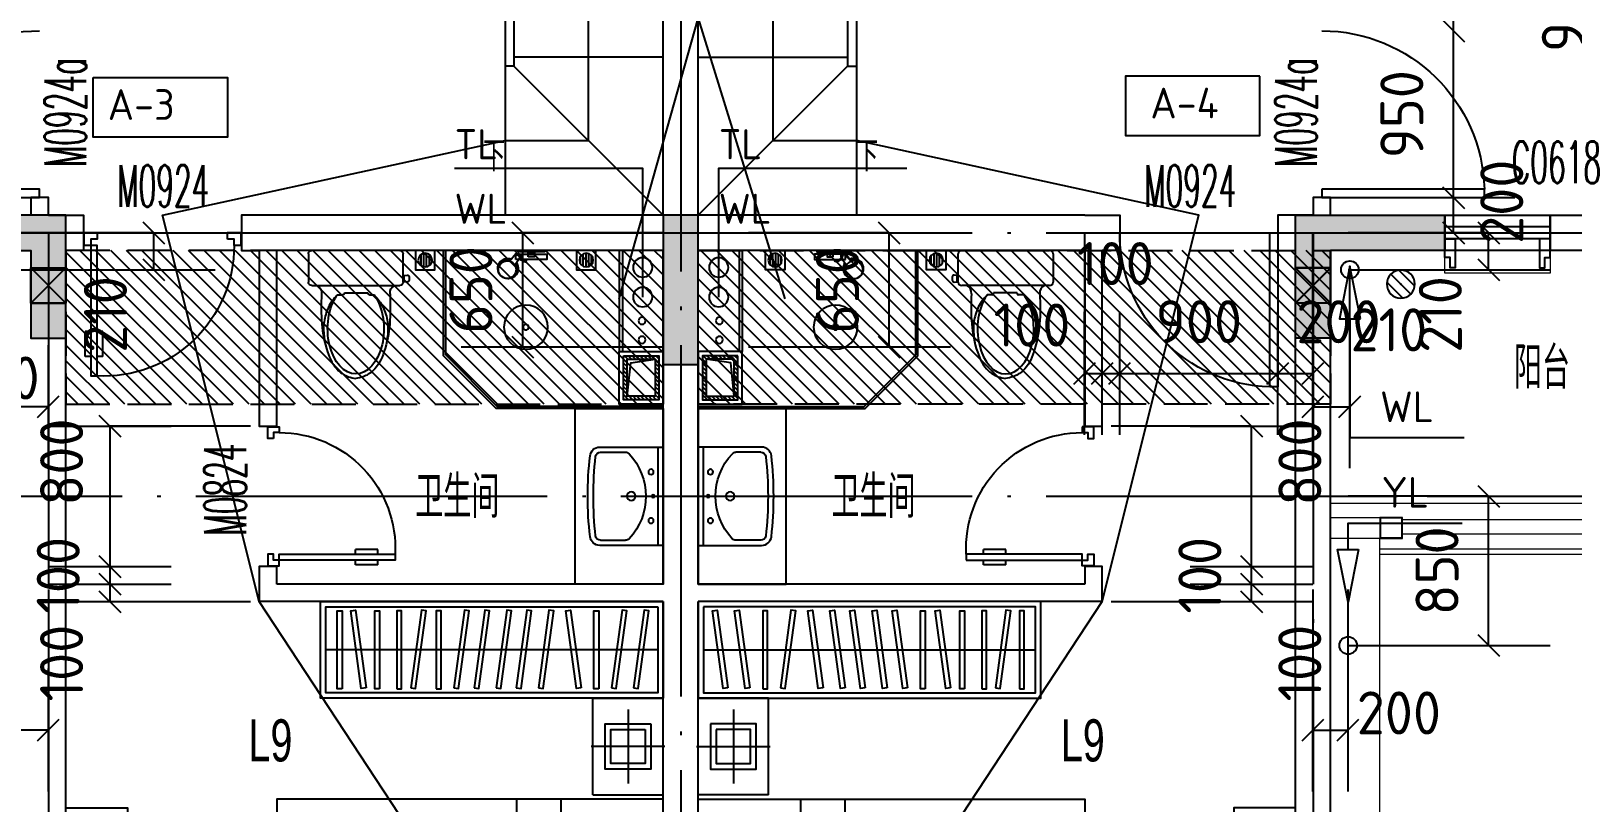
# Model space of a CAD drawing. Header units: millimetres. Extents: x -133666 to 880576, y -269375 to 86941.
# Drawn here: x -33455 to -24679, y -115832 to -111439 of the extents above; entities that cross this region are included whole.
import ezdxf
from ezdxf.enums import TextEntityAlignment as Align

# ---------------------------------------------------------------- set-up
doc = ezdxf.new("R2010")
doc.units = ezdxf.units.MM
doc.header["$LTSCALE"] = 1000
for name, pattern in [('__DASH', [0.35, 0.25, -0.1]), ('DASH', [0.35, 0.25, -0.1]), ('DOTE', [2.42, 2, -0.2, 0.02, -0.2])]:
    doc.linetypes.add(name, pattern=pattern)
doc.layers.get('0').update_dxf_attribs({"linetype": 'CONTINUOUS'})
doc.layers.get('Defpoints').update_dxf_attribs({"color": 6, "linetype": 'CONTINUOUS'})
doc.layers.add('0看线', color=9, linetype='CONTINUOUS', lineweight=0)
for name, color, linetype in [('0门窗套', 47, 'CONTINUOUS'), ('A-Lvtry', 5, 'CONTINUOUS'), ('AXIS_轴线_A', 1, 'DOTE'), ('COLU_柱墙_A', 2, 'CONTINUOUS'), ('DIM_引注_A', 3, 'CONTINUOUS'), ('DIM_标注_A', 3, 'CONTINUOUS'), ('DIM_符号_A', 3, 'CONTINUOUS'), ('EQU_厨卫设备_A', 6, 'CONTINUOUS'), ('EQU_活动家具_A', 237, 'CONTINUOUS'), ('HATCH_通用填充_A', 251, 'CONTINUOUS'), ('LINE_投影线_A', 7, 'CONTINUOUS'), ('LINE_细线_A', 9, 'CONTINUOUS'), ('LVTRY', 6, 'CONTINUOUS'), ('M门窗标号', 1, 'CONTINUOUS'), ('PUB_DIM', 3, 'CONTINUOUS'), ('STAIR_楼电梯_A', 9, 'CONTINUOUS'), ('TEXT_房间名称_A', 6, 'CONTINUOUS'), ('TEXT_通用文字_A', 7, 'CONTINUOUS'), ('VPIPE-雨水', 4, 'DASH'), ('W-尺寸', 5, 'CONTINUOUS'), ('WALL_填充墙_A', 2, 'CONTINUOUS'), ('WIN_门窗_A', 4, 'CONTINUOUS'), ('洁具，厨具', 6, 'CONTINUOUS'), ('看线', 161, 'CONTINUOUS')]:
    doc.layers.add(name, color=color, linetype=linetype)
doc.styles.add('_TCH_DIM', font='SIMPLEX.shx', dxfattribs={"width": 0.7, "bigfont": 'GBCBIG.shx'})
doc.styles.add('_中哲汉字字母', font='ZZ中哲字母', dxfattribs={"width": 0.7, "bigfont": 'ZZ中哲汉字'})
doc.styles.add('CADReader_TextStyle', font='tssdeng.shx', dxfattribs={"height": 0.2, "bigfont": 'gbcbig.shx'})
doc.styles.add('DIM', font='', dxfattribs={"width": 0.7})
doc.styles.get('DIM').set_extended_font_data('SimSun')
doc.dimstyles.new('50', dxfattribs={"dimscale": 50, "dimtxt": 2, "dimasz": 1, "dimexe": 1, "dimexo": 1, "dimgap": 1, "dimtad": 1, "dimdec": 0, "dimzin": 0, "dimdsep": 46, "dimtxsty": 'DIM', "dimblk": 'ARCHTICK', "dimcen": 0, "dimclrd": 5, "dimclre": 5, "dimclrt": 35, "dimadec": 0, "dimazin": 0, "dimtfac": 0.5, "dimtdec": 0, "dimtix": 1, "dimtmove": 2, "dimatfit": 2, "dimldrblk": 'A', "dimfxl": 0, "dimtolj": 1, "dimtzin": 0, "dimlwd": -1, "dimlwe": -1, "dimarcsym": 0})
pattern_1 = [(270, (-773584.457, -5072206.199), (15.875, -9e-15), [])]
pattern_2 = [(270, (-774502.067, -5072206.199), (15.875, -9e-15), [])]
pattern_3 = [(45, (-604135.504, -32817.92), (-44.194174, 44.194174), [])]
pattern_4 = [(45, (-594158.315, -40320.07), (-11.22532015, 11.22532015), [])]

# ---------------------------------------------------------------- blocks, each defined once
blk = doc.blocks.new('_ArchTick')
at = {"color": 0, "linetype": 'ByBlock', "const_width": 0.4}
blk.add_lwpolyline([(-0.5, -0.5), (0.5, 0.5)], dxfattribs=at)
blk = doc.blocks.new('*D670')
at = {"layer": 'Defpoints', "color": 0, "transparency": 16777216}
for p in [(-30904.1, -17972.8), (-32504.1, -150166.6), (-32504.1, -152366.6)]:
    blk.add_point(p, dxfattribs=at)
at = {"layer": 'W-尺寸', "color": 5, "transparency": 16777216}
for p, q in [((-32504.1, -152066.6), (-32504.1, -152416.6)), ((-30904.1, -152066.6), (-30904.1, -152416.6)), ((-30904.1, -152366.6), (-32504.1, -152366.6))]:
    blk.add_line(p, q, dxfattribs=at)
at = {"layer": 'W-尺寸', "color": 5, "transparency": 16777216, "xscale": 50, "yscale": 50, "zscale": 50, "rotation": 180}
blk.add_blockref('_ArchTick', (-32504.1, -152366.6), dxfattribs=at)
at = {"layer": 'W-尺寸', "color": 5, "transparency": 16777216, "xscale": 50, "yscale": 50, "zscale": 50}
blk.add_blockref('_ArchTick', (-30904.1, -152366.6), dxfattribs=at)
at = {"layer": 'W-尺寸', "color": 35, "transparency": 16777216, "insert": (-31704.1, -152266.6), "char_height": 100, "attachment_point": 5, "style": 'DIM'}
blk.add_mtext('\\A1;1600', dxfattribs=at)
blk = doc.blocks.new('A')
for p, q in [((-0.37, 0), (-2.13, 0)), ((-1.44, 1.15), (-1.09, 1.44)), ((-1.44, 1.15), (-0.37, 0)), ((-1.44, -1.15), (-0.37, 0)), ((-1.09, 1.44), (0, 0)), ((-1.09, -1.44), (0, 0)), ((-1.44, -1.15), (-1.09, -1.44))]:
    blk.add_line(p, q)
for points in [[(-1.44, 1.15), (-1.09, 1.44), (-0.37, 0), (0, 0)], [(-1.44, -1.15), (-1.09, -1.44), (-0.37, 0), (0, 0)]]:
    blk.add_solid(points)
blk = doc.blocks.new('mct-tl')
at = {"layer": '0门窗套'}
blk.add_lwpolyline([(60, 0), (60, -166.7), (30, -166.7), (30, -106.7), (0, -106.7), (0, 0), (60, 0)], dxfattribs=at)
blk = doc.blocks.new('yuirog')
at = {"layer": '0看线'}
for points in [[(-1020, 5890), (-1020, 5800), (-420, 5800), (-420, 5890)], [(3930, -50), (950, -50), (950, -100), (-100, -100), (-100, 950), (-50, 950), (-50, 4290)], [(1080, 296.7), (1080, 100), (3180, 100), (3180, 296.7)]]:
    blk.add_lwpolyline(points, dxfattribs=at)
at = {"layer": '0看线', "linetype": 'DASH', "ltscale": 0.5}
for points in [[(850, 230), (850, 0), (475, 0), (475, 30), (375, 30), (375, 0), (0, 0), (0, 375), (30, 375), (30, 475), (0, 475), (0, 850), (230, 850)], [(3505, 230), (3505, 0), (3880, 0), (3880, 30), (3930, 30)]]:
    blk.add_lwpolyline(points, dxfattribs=at)
at = {"layer": '0门窗套'}
for p in [(-4020, 5996.7), (1080, 296.7)]:
    blk.add_blockref('mct-tl', p, dxfattribs=at)
at = {"layer": '0门窗套', "extrusion": (0, 0, -1), "zscale": -1}
for p in [(1620, 5996.7), (420, 5996.7), (-3180, 296.7)]:
    blk.add_blockref('mct-tl', p, dxfattribs=at)
at = {"layer": '0门窗套', "extrusion": (0, 0, -1), "xscale": -1, "zscale": -1}
blk.add_blockref('mct-tl', (1020, 5996.7), dxfattribs=at)
blk = doc.blocks.new('座便')
for p, q in [((-270, -200), (-270, -40)), ((-250, -20), (250, -20)), ((270, -40), (270, -200)), ((-303.5, -170.5), (-303.5, -190.2)), ((-303.5, -170.5), (-303.5, -190.2)), ((-270, -162.3), (-292.7, -160.5)), ((-270, -162.3), (-292.7, -160.5)), ((-276.1, -198.8), (-276.1, -161.8)), ((-276.1, -198.8), (-276.1, -161.8)), ((-292.7, -200.1), (-270, -198.4)), ((-292.7, -200.1), (-270, -198.4)), ((-221.7, -220), (-250, -220)), ((221.7, -220), (-221.7, -220)), ((221.7, -220), (-221.7, -220)), ((-69.3, -262), (-69.3, -264.6)), ((65.1, -262), (-69.3, -262)), ((-69.3, -262), (-69.3, -264.6)), ((65.1, -262), (-69.3, -262)), ((65.1, -264.6), (65.1, -262)), ((65.1, -264.6), (65.1, -262)), ((250, -220), (221.7, -220)), ((-77.3, -272.6), (-100.5, -272.6)), ((-77.3, -272.6), (-100.5, -272.6)), ((100.5, -272.6), (73.1, -272.6)), ((100.5, -272.6), (73.1, -272.6))]:
    blk.add_line(p, q)
for centre, radius, start, end in [((-250, -40), 20, 90, 180), ((250, -40), 20, 0, 90), ((250, -40), 20, 0, 90), ((-293.5, -170.5), 10, 85.56158, 180), ((-293.5, -170.5), 10, 85.56158, 180), ((-293.5, -190.2), 10, 180, 274.43842), ((-293.5, -190.2), 10, 180, 274.43842), ((-250, -200), 20, 180, 270), ((-238.3, -260.4), 43.7, 351.37849, 67.65047), ((238.3, -260.4), 43.7, 112.34953, 188.62151), ((250, -200), 20, 270, 0), ((-100.5, -280.6), 8, 90, 145.22779), ((-100.5, -280.6), 8, 90, 145.22779), ((-77.3, -264.6), 8, 270, 0), ((-77.3, -264.6), 8, 270, 0), ((73.1, -264.6), 8, 180, 270), ((73.1, -264.6), 8, 180, 270), ((100.5, -280.6), 8, 34.77221, 90), ((100.5, -280.6), 8, 34.77221, 90)]:
    blk.add_arc(centre, radius, start, end)
blk.add_ellipse((0, -466.8), major_axis=(0, 256.5), ratio=0.624298, start_param=0.73236, end_param=5.550825)
for points, knots in [([(-195.1, -266.9), (-196.6, -324.4), (-199.4, -436.2), (-170.6, -586.5), (-119.1, -698.5), (-49.6, -739.9), (-14.2, -746.4), (0, -749)], [0, 0, 0, 0, 171.873008, 333.949451, 459.747669, 524.048243, 567.39816, 567.39816, 567.39816, 567.39816]), ([(-107.1, -276), (-116.1, -285.9), (-144.6, -317.3), (-174.9, -382.8), (-187.7, -466.4), (-179.2, -520.4), (-175, -546.4)], [0, 0, 0, 0, 40.186691, 126.909564, 211.63779, 290.070492, 290.070492, 290.070492, 290.070492]), ([(-107.1, -276), (-116.1, -285.9), (-144.6, -317.3), (-174.9, -382.8), (-187.7, -466.4), (-179.2, -520.4), (-175, -546.4)], [0, 0, 0, 0, 40.186691, 126.909564, 211.63779, 290.070492, 290.070492, 290.070492, 290.070492]), ([(195.1, -266.9), (196.6, -324.4), (199.4, -436.2), (170.6, -586.5), (119.1, -698.5), (49.6, -739.9), (14.2, -746.4), (0, -749)], [0, 0, 0, 0, 171.873008, 333.949451, 459.747669, 524.048243, 567.39816, 567.39816, 567.39816, 567.39816]), ([(107.1, -276), (116.1, -285.9), (144.6, -317.3), (174.9, -382.8), (187.7, -466.4), (179.2, -520.4), (175, -546.4)], [0, 0, 0, 0, 40.186691, 126.909564, 211.63779, 290.070492, 290.070492, 290.070492, 290.070492]), ([(107.1, -276), (116.1, -285.9), (144.6, -317.3), (174.9, -382.8), (187.7, -466.4), (179.2, -520.4), (175, -546.4)], [0, 0, 0, 0, 40.186691, 126.909564, 211.63779, 290.070492, 290.070492, 290.070492, 290.070492])]:
    blk.add_open_spline(points, degree=3, knots=knots)
blk = doc.blocks.new('shower1')
for points in [[(-51.4, -88.6), (-21.4, -88.6), (-21.4, 88.6), (-51.4, 88.6)], [(-37.2, -17.3), (-8, -17.3), (-8, 17.3), (-37.2, 17.3)], [(-21.4, -6.1), (0, -6.1), (0, 6.8), (-21.4, 6.8)], [(-8, -75), (0, -75), (0, 75), (-8, 75)]]:
    blk.add_lwpolyline(points, close=True)
for points in [[(-37.9, -62.1), (-84.5, -93.6)], [(-19.9, -89), (-61.8, -121.8)]]:
    blk.add_lwpolyline(points)
for centre, radius, start, end in [((-103.4, -132.6), 58, 56.12168, 20.8953), ((-105.6, -133.5), 55.7, 56.56803, 19.51592), ((-109.7, -137.1), 50.3, 59.93566, 17.69043), ((-41.6, -84.6), 17.1, 318.96713, 109.91341), ((-33, -78.3), 16.9, 320.84423, 107.65607), ((-117.8, -143.6), 60.1, 21.2546, 56.37155)]:
    blk.add_arc(centre, radius, start, end)
for points, knots in [([(-47.4, -68.5), (-59.3, -51.6), (-74.7, -29.7), (-56.1, -27.5), (-51.4, -27.2)], [0, 0, 0, 0, 41.956528, 54.187933, 54.187933, 54.187933, 54.187933]), ([(-46.4, -58.9), (-56.4, -46.3), (-70, -29.4), (-55.7, -31.5), (-51.4, -32.5)], [0, 0, 0, 0, 30.927195, 41.70808, 41.70808, 41.70808, 41.70808])]:
    blk.add_open_spline(points, degree=3, knots=knots)
blk = doc.blocks.new('A$C5CA51191')
at = {"layer": 'EQU_活动家具_A'}
for p, q in [((3000, 2400), (3000, 2950)), ((3000, 2950), (3400, 2950)), ((3200, 2885), (3200, 2465)), ((3410, 2675), (2990, 2675)), ((2565.9, 2375), (2565.9, 575)), ((2817.7, 2375), (2817.7, 575)), ((3000, 2400), (3400, 2400)), ((107.1, 1015), (107.1, 1935)), ((107.1, 1935), (137.1, 1935)), ((137.1, 1015), (137.1, 1935)), ((137.1, 1015), (137.1, 1935)), ((88.2, 1856.2), (46.4, 1804.4)), ((88.2, 1093.8), (88.2, 1856.2)), ((107.1, 1856.2), (88.2, 1856.2)), ((46.4, 1804.4), (46.4, 1145.6)), ((88.2, 1093.8), (46.4, 1145.6)), ((107.1, 1093.8), (88.2, 1093.8)), ((107.1, 1015), (137.1, 1015)), ((3000, 550), (3400, 550)), ((3000, 550), (3000, 0)), ((3200, 65), (3200, 485)), ((3410, 275), (2990, 275)), ((3000, 0), (3400, 0))]:
    blk.add_line(p, q, dxfattribs=at)
for points in [[(3330, 2805), (3330, 2545), (3070, 2545), (3070, 2805)], [(3400, 575), (3400, 2375), (1200, 2375), (1200, 575)], [(350, 625), (0, 625), (0, 2325), (350, 2325)], [(2962.9, 2204.9), (3339.3, 2204.9), (3339.3, 1504.6), (2962.9, 1504.6)], [(2962.9, 745.1), (3339.3, 745.1), (3339.3, 1445.4), (2962.9, 1445.4)], [(3330, 145), (3330, 405), (3070, 405), (3070, 145)]]:
    blk.add_lwpolyline(points, close=True, dxfattribs=at)
for points in [[(3297.5, 2772.5), (3297.5, 2577.5), (3102.5, 2577.5), (3102.5, 2772.5), (3297.5, 2772.5)], [(3297.5, 177.5), (3297.5, 372.5), (3102.5, 372.5), (3102.5, 177.5), (3297.5, 177.5)]]:
    blk.add_lwpolyline(points, dxfattribs=at)
blk = doc.blocks.new('A$C60E5526C')
at = {"layer": 'EQU_活动家具_A'}
blk.add_line((1920, 275), (30, 275), dxfattribs=at)
for points in [[(1950, 550), (1950, 0), (0, 0), (0, 550)], [(1920, 520), (1920, 30), (30, 30), (30, 520)], [(121.7, 53.5), (94.7, 53.5), (94.7, 498.5), (121.7, 498.5)], [(258.3, 59.7), (231.6, 56), (171.2, 496.9), (198, 500.5)], [(335.8, 53.5), (308.8, 53.5), (308.8, 498.5), (335.8, 498.5)], [(433.7, 53.5), (460.7, 53.5), (460.7, 498.5), (433.7, 498.5)], [(514.2, 59.7), (540.9, 56), (601.3, 496.9), (574.6, 500.5)], [(658.4, 53.5), (685.4, 53.5), (685.4, 498.5), (658.4, 498.5)], [(758.9, 59.7), (785.6, 56), (846, 496.9), (819.3, 500.5)], [(873.6, 59.7), (900.4, 56), (960.8, 496.9), (934, 500.5)], [(999.3, 59.7), (1026.1, 56), (1086.4, 496.9), (1059.7, 500.5)], [(1114.1, 59.7), (1140.8, 56), (1201.2, 496.9), (1174.4, 500.5)], [(1239.7, 59.7), (1266.5, 56), (1326.9, 496.9), (1300.1, 500.5)], [(1482.5, 59.7), (1455.8, 56), (1395.4, 496.9), (1422.1, 500.5)], [(1583, 53.5), (1556, 53.5), (1556, 498.5), (1583, 498.5)], [(1656, 59.7), (1682.8, 56), (1743.2, 496.9), (1716.4, 500.5)], [(1781.7, 59.7), (1808.5, 56), (1868.8, 496.9), (1842.1, 500.5)]]:
    blk.add_lwpolyline(points, close=True, dxfattribs=at)
blk = doc.blocks.new('fhhrthrtjrtjrt')
at = {"layer": 'EQU_厨卫设备_A'}
h = blk.add_hatch(dxfattribs=at)
h.set_pattern_fill('ANSI31', color=256, scale=10, angle=225, style=0)
h.set_pattern_definition(pattern_2)
edge = h.paths.add_edge_path()
edge.add_arc((-287595.3, 318146), 39.3, 180, 540)
h = blk.add_hatch(dxfattribs=at)
h.set_pattern_fill('ANSI31', color=256, scale=10, angle=225, style=0)
h.set_pattern_definition(pattern_2)
edge = h.paths.add_edge_path()
edge.add_arc((-287595.3, 318146), 39.3, 180, 540)
h = blk.add_hatch(dxfattribs=at)
h.set_pattern_fill('ANSI31', color=256, scale=10, angle=225, style=0)
h.set_pattern_definition(pattern_1)
edge = h.paths.add_edge_path()
edge.add_arc((-286677.7, 318146), 39.3, 180, 540)
h = blk.add_hatch(dxfattribs=at)
h.set_pattern_fill('ANSI31', color=256, scale=10, angle=225, style=0)
h.set_pattern_definition(pattern_1)
edge = h.paths.add_edge_path()
edge.add_arc((-285602.9, 318146), 39.3, 0, 360, ccw=False)
h = blk.add_hatch(dxfattribs=at)
h.set_pattern_fill('ANSI31', color=256, scale=10, angle=225, style=0)
h.set_pattern_definition(pattern_1)
edge = h.paths.add_edge_path()
edge.add_arc((-285602.9, 318146), 39.3, 0, 360, ccw=False)
h = blk.add_hatch(dxfattribs=at)
h.set_pattern_fill('ANSI31', color=256, scale=10, angle=225, style=0)
h.set_pattern_definition(pattern_2)
edge = h.paths.add_edge_path()
edge.add_arc((-284685.3, 318146), 39.3, 0, 360, ccw=False)
h = blk.add_hatch(dxfattribs=at)
h.set_pattern_fill('ANSI31', color=256, scale=10, angle=225, style=0)
h.set_pattern_definition(pattern_2)
edge = h.paths.add_edge_path()
edge.add_arc((-284685.3, 318146), 39.3, 0, 360, ccw=False)
at = {"layer": 'HATCH_通用填充_A'}
h = blk.add_hatch(dxfattribs=at)
h.set_pattern_fill('ANSI31', color=256, scale=500)
h.set_pattern_definition(pattern_3)
h.paths.add_polyline_path([(-289840.3, 317326), (-286240.3, 317326), (-286240.3, 318201), (-289840.3, 318201)])
h = blk.add_hatch(dxfattribs=at)
h.set_pattern_fill('ANSI31', color=256, scale=500)
h.set_pattern_definition(pattern_3)
h.paths.add_polyline_path([(-282640.3, 317326), (-286040.3, 317326), (-286040.3, 318201), (-282640.3, 318201)])
at = {"layer": 'LVTRY', "ltscale": 5}
h = blk.add_hatch(dxfattribs=at)
h.set_pattern_fill('ANSI31', color=256, scale=10)
h.set_pattern_definition(pattern_4)
h.paths.add_polyline_path([(-286265.3, 317601), (-286465.3, 317601), (-286465.3, 317351), (-286265.3, 317351)])
h.paths.add_polyline_path([(-286285.3, 317581), (-286285.3, 317371), (-286445.3, 317371), (-286445.3, 317581)], flags=16)
h = blk.add_hatch(dxfattribs=at)
h.set_pattern_fill('ANSI31', color=256, scale=10)
h.set_pattern_definition(pattern_4)
h.paths.add_polyline_path([(-286015.3, 317601), (-286015.3, 317351), (-285815.3, 317351), (-285815.3, 317601)])
h.paths.add_polyline_path([(-285995.3, 317581), (-285835.3, 317581), (-285835.3, 317371), (-285995.3, 317371)], flags=16)
at = {"layer": 'AXIS_轴线_A', "linetype": 'DOTE'}
for p, q in [((-286140.3, 322501), (-286140.3, 311701)), ((-289740.3, 318301), (-289740.3, 311701)), ((-282540.3, 318301), (-282540.3, 311701))]:
    blk.add_line(p, q, dxfattribs=at)
at = {"layer": 'EQU_厨卫设备_A'}
for p, q in [((-290319.5, 317997.7), (-290229, 318088.2)), ((-290296.9, 317952.5), (-290183.7, 318065.6)), ((-290251.6, 317929.8), (-290161.1, 318020.3))]:
    blk.add_line(p, q, dxfattribs=at)
for points in [[(-287540.3, 318201), (-287650.3, 318201), (-287650.3, 318091), (-287540.3, 318091)], [(-286622.7, 318201), (-286732.7, 318201), (-286732.7, 318091), (-286622.7, 318091)], [(-285657.9, 318201), (-285547.9, 318201), (-285547.9, 318091), (-285657.9, 318091)], [(-285657.9, 318201), (-285547.9, 318201), (-285547.9, 318091), (-285657.9, 318091)], [(-284740.3, 318201), (-284630.3, 318201), (-284630.3, 318091), (-284740.3, 318091)]]:
    blk.add_lwpolyline(points, close=True, dxfattribs=at)
for points in [[(-286240.3, 317301), (-287190.3, 317301), (-287490.3, 317601), (-287490.3, 318201)], [(-286240.3, 317313), (-287185.3, 317313), (-287478.3, 317606), (-287478.3, 318201)], [(-286472.3, 318201), (-286490.3, 318201), (-286490.3, 317626), (-286240.3, 317626)], [(-286472.3, 318201), (-286472.3, 318201), (-286472.3, 317626), (-286240.3, 317626)], [(-286040.3, 317313), (-285095.3, 317313), (-284802.3, 317606), (-284802.3, 318201)], [(-286040.3, 317301), (-285090.3, 317301), (-284790.3, 317601), (-284790.3, 318201)], [(-285808.3, 318201), (-285790.3, 318201), (-285790.3, 317626), (-286040.3, 317626)], [(-285808.3, 318201), (-285808.3, 318201), (-285808.3, 317626), (-286040.3, 317626)], [(-286740.3, 317076), (-286740.3, 317301), (-286240.3, 317301), (-286240.3, 316301), (-286740.3, 316301), (-286740.3, 317076)], [(-285540.3, 317076), (-285540.3, 317301), (-286040.3, 317301), (-286040.3, 316301), (-285540.3, 316301), (-285540.3, 317076)]]:
    blk.add_lwpolyline(points, dxfattribs=at)
for centre, radius in [((-287595.3, 318146), 39.3), ((-287595.3, 318146), 39.3), ((-286677.7, 318146), 39.3), ((-286356.8, 318104), 55), ((-285923.8, 318104), 55), ((-285602.9, 318146), 39.3), ((-285602.9, 318146), 39.3), ((-284685.3, 318146), 39.3), ((-284685.3, 318146), 39.3), ((-290240.3, 318009), 80), ((-286356.8, 317935), 55), ((-285923.8, 317935), 55), ((-287021.9, 317763.9), 125), ((-285258.7, 317763.9), 125), ((-287021.9, 317763.9), 16), ((-286360.5, 317800.1), 20), ((-285920.1, 317800.1), 20), ((-285258.7, 317763.9), 16), ((-286360.5, 317691.6), 20), ((-285920.1, 317691.6), 20)]:
    blk.add_circle(centre, radius, dxfattribs=at)
blk.add_point((-290240.3, 318009), dxfattribs=at)
at = {"layer": 'LINE_投影线_A'}
for p, q in [((-289840.3, 318101), (-289640.3, 318101)), ((-282440.3, 318101), (-282640.3, 318101)), ((-289840.3, 317901), (-289640.3, 317901)), ((-282440.3, 317901), (-282640.3, 317901))]:
    blk.add_line(p, q, dxfattribs=at)
at = {"layer": 'LINE_投影线_A', "linetype": '__DASH'}
for points in [[(-289840.3, 317326), (-286240.3, 317326), (-286240.3, 318201), (-289840.3, 318201)], [(-282640.3, 317326), (-286040.3, 317326), (-286040.3, 318201), (-282640.3, 318201)]]:
    blk.add_lwpolyline(points, close=True, dxfattribs=at)
at = {"layer": 'LINE_投影线_A', "const_width": 10}
blk.add_lwpolyline([(-289840.3, 318101), (-289640.3, 318101), (-289640.3, 317901), (-289840.3, 317901)], close=True, dxfattribs=at)
for points in [[(-289840.3, 317901), (-289640.3, 318101)], [(-289840.3, 318101), (-289640.3, 317901)]]:
    blk.add_lwpolyline(points, dxfattribs=at)
at = {"layer": 'LINE_投影线_A'}
blk.add_lwpolyline([(-282440.3, 318101), (-282640.3, 318101), (-282640.3, 317901), (-282440.3, 317901)], close=True, dxfattribs=at)
for points in [[(-282440.3, 317901), (-282640.3, 318101)], [(-282440.3, 318101), (-282640.3, 317901)], [(-286445.3, 317371), (-286424.8, 317561.6), (-286285.3, 317581)], [(-285835.3, 317371), (-285855.8, 317561.6), (-285995.3, 317581)]]:
    blk.add_lwpolyline(points, dxfattribs=at)
at = {"layer": 'LINE_细线_A'}
for points in [[(-286240.3, 312701), (-288540.3, 316201), (-289090.3, 318401), (-287140.3, 318826)], [(-286040.3, 312701), (-283740.3, 316201), (-283190.3, 318401), (-285140.3, 318826)]]:
    blk.add_lwpolyline(points, dxfattribs=at)
at = {"layer": 'LVTRY', "ltscale": 5}
for points in [[(-286490.3, 317626), (-286240.3, 317626), (-286240.3, 317326), (-286490.3, 317326)], [(-286465.3, 317601), (-286265.3, 317601), (-286265.3, 317351), (-286465.3, 317351)], [(-285790.3, 317626), (-286040.3, 317626), (-286040.3, 317326), (-285790.3, 317326)], [(-285815.3, 317601), (-286015.3, 317601), (-286015.3, 317351), (-285815.3, 317351)], [(-286445.3, 317581), (-286285.3, 317581), (-286285.3, 317371), (-286445.3, 317371)], [(-285835.3, 317581), (-285995.3, 317581), (-285995.3, 317371), (-285835.3, 317371)]]:
    blk.add_lwpolyline(points, close=True, dxfattribs=at)
at = {"layer": 'STAIR_楼电梯_A'}
for p, q in [((-287090.3, 321521), (-287090.3, 319251)), ((-285190.3, 321521), (-285190.3, 319251)), ((-287140.3, 320409.1), (-287140.3, 319251)), ((-285140.3, 320409.1), (-285140.3, 319251)), ((-286240.3, 319301), (-287090.3, 319301)), ((-286040.3, 319301), (-285190.3, 319301)), ((-287090.3, 319251), (-287140.3, 319251)), ((-287140.3, 319251), (-287140.3, 318401)), ((-287090.3, 319251), (-286240.3, 318401)), ((-285190.3, 319251), (-286040.3, 318401)), ((-285190.3, 319251), (-285140.3, 319251)), ((-285140.3, 319251), (-285140.3, 318401))]:
    blk.add_line(p, q, dxfattribs=at)
at = {"layer": 'WALL_填充墙_A', "linetype": 'Continuous'}
for points in [[(-286240.3, 318401), (-286240.3, 321521)], [(-286040.3, 318401), (-286040.3, 321521)], [(-289840.3, 318401), (-289840.3, 318501.5), (-289740.3, 318501.5), (-289740.3, 318401)], [(-282540.3, 318401), (-282540.3, 318501.5), (-282440.3, 318501.5), (-282440.3, 318401)], [(-291090.3, 318201), (-291090.3, 318401), (-291690.3, 318401), (-291690.3, 318201), (-291090.3, 318201)], [(-289840.3, 318401), (-290490.3, 318401), (-290490.3, 318201), (-289840.3, 318201)], [(-289740.3, 318401), (-289540.3, 318401), (-289540.3, 318201), (-289640.3, 318201)], [(-288440.3, 318401), (-288640.3, 318401), (-288640.3, 318201), (-288540.3, 318201)], [(-288440.3, 318401), (-286240.3, 318401)], [(-286040.3, 318401), (-283840.3, 318401)], [(-283840.3, 318401), (-283640.3, 318401), (-283640.3, 318201), (-283740.3, 318201)], [(-282540.3, 318401), (-282740.3, 318401), (-282740.3, 318201), (-282640.3, 318201)], [(-289840.3, 312501), (-289840.3, 318201)], [(-289640.3, 312701), (-289640.3, 318201)], [(-288440.3, 318201), (-288440.3, 317201), (-288540.3, 317201), (-288540.3, 318201)], [(-288440.3, 318201), (-286240.3, 318201)], [(-286240.3, 316301), (-286240.3, 318201)], [(-286040.3, 316301), (-286040.3, 318201)], [(-286040.3, 318201), (-283840.3, 318201)], [(-283740.3, 318201), (-283740.3, 317201), (-283840.3, 317201), (-283840.3, 318201)], [(-282640.3, 312701), (-282640.3, 318201)], [(-288540.3, 316201), (-288540.3, 316401), (-288440.3, 316401), (-288440.3, 316301)], [(-283840.3, 316301), (-283840.3, 316401), (-283740.3, 316401), (-283740.3, 316201)], [(-288440.3, 316301), (-286240.3, 316301)], [(-286040.3, 316301), (-283840.3, 316301)], [(-288540.3, 316201), (-286240.3, 316201)], [(-286240.3, 312701), (-286240.3, 316201)], [(-286040.3, 312701), (-286040.3, 316201)], [(-286040.3, 316201), (-283740.3, 316201)]]:
    blk.add_lwpolyline(points, dxfattribs=at)
at = {"layer": 'WIN_门窗_A', "linetype": 'Continuous'}
for points in [[(-289790.3, 318549), (-289790.3, 318501.5), (-290716.5, 318501.5), (-290716.5, 318549), (-289790.3, 318549)], [(-281564, 318549), (-281564, 318501.5), (-282490.3, 318501.5), (-282490.3, 318549), (-281564, 318549)], [(-290490.3, 318201), (-290490.3, 318401), (-291090.3, 318401), (-291090.3, 318201), (-290490.3, 318201)], [(-291090.3, 318334.4), (-290490.3, 318334.4)], [(-289495.3, 317423.5), (-289495.3, 318301), (-289540.3, 318301), (-289540.3, 317423.5), (-289495.3, 317423.5)], [(-283560.8, 318265.5), (-283560.8, 318302.6), (-283635, 318302.6), (-283635, 318228.4), (-283597.9, 318228.4), (-283597.9, 318265.5), (-283560.8, 318265.5)], [(-282744.5, 318302.6), (-282818.7, 318302.6), (-282818.7, 318265.5), (-282781.6, 318265.5), (-282781.6, 317486.3), (-282818.7, 317486.3), (-282818.7, 318228.4), (-282744.5, 318228.4), (-282744.5, 318302.6)], [(-291090.3, 318267.7), (-290490.3, 318267.7)], [(-282850.1, 317739.9), (-282818.7, 317739.9)], [(-282850.1, 317597.1), (-282850.1, 317739.9)], [(-282781.6, 317739.9), (-282750.2, 317739.9)], [(-282750.2, 317597.1), (-282750.2, 317739.9)], [(-282850.1, 317597.1), (-282818.7, 317597.1)], [(-282781.6, 317597.1), (-282750.2, 317597.1)], [(-288425.7, 317196.3), (-288425.7, 317163.3), (-288458.7, 317163.3), (-288458.7, 317130.4), (-288491.7, 317130.4), (-288491.7, 317196.3), (-288425.7, 317196.3)], [(-283821.9, 317130.4), (-283788.9, 317130.4), (-283788.9, 317196.3), (-283854.8, 317196.3), (-283854.8, 317163.3), (-283821.9, 317163.3), (-283821.9, 317130.4)], [(-287766.1, 316437.8), (-288458.7, 316437.8), (-288458.7, 316470.7), (-288491.7, 316470.7), (-288491.7, 316404.8), (-288425.7, 316404.8), (-288425.7, 316470.7), (-287766.1, 316470.7), (-287766.1, 316437.8)], [(-287991.5, 316470.7), (-287991.5, 316498.6)], [(-287991.5, 316498.6), (-287864.6, 316498.6)], [(-287864.6, 316470.7), (-287864.6, 316498.6)], [(-283788.9, 316404.8), (-283854.8, 316404.8), (-283854.8, 316470.7), (-284514.5, 316470.7), (-284514.5, 316437.8), (-283821.9, 316437.8), (-283821.9, 316470.7), (-283788.9, 316470.7), (-283788.9, 316404.8)], [(-284416, 316470.7), (-284416, 316498.6)], [(-284416, 316498.6), (-284289.1, 316498.6)], [(-284289.1, 316470.7), (-284289.1, 316498.6)], [(-287991.5, 316409.8), (-287991.5, 316437.8)], [(-287991.5, 316409.8), (-287864.6, 316409.8)], [(-287864.6, 316409.8), (-287864.6, 316437.8)], [(-284416, 316409.8), (-284416, 316437.8)], [(-284416, 316409.8), (-284289.1, 316409.8)], [(-284289.1, 316409.8), (-284289.1, 316437.8)]]:
    blk.add_lwpolyline(points, dxfattribs=at)
for centre, radius, start, end in [((-289790.3, 318525.2), 926.2, 90, 178.53072), ((-282490.3, 318525.2), 926.2, 1.46928, 90), ((-289517.8, 318301), 877.5, 271.46928, 0), ((-282855.8, 318227.5), 742.1, 179.92833, 272.86603), ((-288424.9, 316503.7), 659.6, 357.13397, 90.07167), ((-283855.7, 316503.7), 659.6, 89.92833, 182.86603)]:
    blk.add_arc(centre, radius, start, end, dxfattribs=at)
at = {"layer": '洁具，厨具'}
for p, q in [((-286269.3, 316521), (-286269.3, 317081)), ((-286011.2, 316521), (-286011.2, 317081)), ((-286596.7, 317052.3), (-286454.9, 317052.3)), ((-285683.9, 317052.3), (-285825.6, 317052.3)), ((-286596.8, 316550.1), (-286454.6, 316550.1)), ((-285683.8, 316550.1), (-285826, 316550.1))]:
    blk.add_line(p, q, dxfattribs=at)
for points in [[(-286656.6, 316570.7, -0.056951), (-286656.6, 317031.4, -0.381268), (-286600.9, 317081), (-286240.3, 317081), (-286240.3, 316521), (-286600.9, 316521, -0.381268)], [(-285624, 316570.7, 0.056951), (-285624, 317031.4, 0.381268), (-285679.6, 317081), (-286040.3, 317081), (-286040.3, 316521), (-285679.6, 316521, 0.381268)]]:
    blk.add_lwpolyline(points, format="xyb", close=True, dxfattribs=at)
for centre, radius in [((-286309.4, 316939.9), 15), ((-285971.2, 316939.9), 15), ((-286421.8, 316801.9), 24.9), ((-286297, 316801.1), 8), ((-285983.6, 316801.1), 8), ((-285858.7, 316801.9), 24.9), ((-286309.4, 316662.1), 15), ((-285971.2, 316662.1), 15)]:
    blk.add_circle(centre, radius, dxfattribs=at)
for centre, radius, start, end in [((-284640.7, 316801), 1996.7, 173.48777, 186.50159), ((-286596.7, 317024.3), 28, 90, 173.48777), ((-286454.9, 317024.3), 28, 43.24191, 90), ((-286692.3, 316801), 353.9, 316.84566, 43.24191), ((-285588.2, 316801), 353.9, 136.75809, 223.15434), ((-285825.6, 317024.3), 28, 90, 136.75809), ((-285683.9, 317024.3), 28, 6.51223, 90), ((-287639.9, 316801), 1996.7, 353.49841, 6.51223), ((-286596.8, 316578.1), 28, 186.50159, 270), ((-286454.6, 316578.1), 28, 270, 316.84566), ((-285826, 316578.1), 28, 223.15434, 270), ((-285683.8, 316578.1), 28, 270, 353.49841)]:
    blk.add_arc(centre, radius, start, end, dxfattribs=at)
at = {"layer": 'A-Lvtry', "xscale": -1}
blk.add_blockref('座便', (-287990.3, 318221), dxfattribs=at)
at = {"layer": 'A-Lvtry'}
blk.add_blockref('座便', (-284290.3, 318221), dxfattribs=at)
at = {"layer": 'EQU_厨卫设备_A', "extrusion": (0, 0, -1), "zscale": -1, "rotation": 90}
blk.add_blockref('shower1', (286990.6, 318201), dxfattribs=at)
at = {"layer": 'EQU_厨卫设备_A', "extrusion": (0, 0, -1), "xscale": -1, "zscale": -1, "rotation": 270}
blk.add_blockref('shower1', (285289.9, 318201), dxfattribs=at)
at = {"layer": 'EQU_活动家具_A'}
for name, p in [('A$C60E5526C', (-288190.3, 315651)), ('A$C5CA51191', (-289640.3, 312701))]:
    blk.add_blockref(name, p, dxfattribs=at)
at = {"layer": 'EQU_活动家具_A', "xscale": -1}
for name, p in [('A$C60E5526C', (-284090.3, 315651)), ('A$C5CA51191', (-282640.3, 312701))]:
    blk.add_blockref(name, p, dxfattribs=at)
blk = doc.blocks.new('h54j54j45j4m')
at = {"layer": 'TEXT_房间名称_A', "style": '_中哲汉字字母', "width": 0.7}
for s, p in [('阳台', (-281396.3, 317412.4)), ('卫生间', (-287651.6, 316677.5)), ('卫生间', (-285281.7, 316677.5)), ('L9', (-288600.8, 315290.8)), ('L9', (-283975.7, 315290.8))]:
    blk.add_text(s, height=240, dxfattribs=at).set_placement(p)
blk = doc.blocks.new('554y54y')
at = {"layer": 'M门窗标号', "style": '_TCH_DIM', "width": 0.494118}
for s, p in [('M0924a', (-289525.1, 318676.2)), ('M0924a', (-282517.5, 318676.2)), ('M0824', (-288615.1, 316577.2))]:
    blk.add_text(s, height=238, rotation=90, dxfattribs=at).set_placement(p)
for s, p in [('C0618', (-281409, 318583.9)), ('M0924', (-289347.9, 318449.2)), ('M0924', (-283500.4, 318449.2))]:
    blk.add_text(s, height=238, dxfattribs=at).set_placement(p)
blk = doc.blocks.new('A$C2E3860E6')
at = {"layer": 'HATCH_通用填充_A'}
h = blk.add_hatch(color=256, dxfattribs=at)
h.dxf.hatch_style = 1
h.paths.add_polyline_path([(39600, 200), (40000, 200), (40000, 0), (39400, 0), (39400, 850), (39600, 850)])
h.paths.add_polyline_path([(46600, 200), (46200, 200), (46200, 0), (46800, 0), (46800, 850), (46600, 850)])
h.paths.add_polyline_path([(22400, 200), (22800, 200), (22800, 0), (22200, 0), (22200, 850), (22400, 850)])
h.paths.add_polyline_path([(29400, 200), (29000, 200), (29000, 0), (29600, 0), (29600, 850), (29400, 850)])
h.paths.add_polyline_path([(41950, 15750), (41450, 15750), (41450, 15350), (41950, 15350)])
h.paths.add_polyline_path([(44750, 15750), (44250, 15750), (44250, 15350), (44750, 15350)])
h.paths.add_polyline_path([(38600, 9900), (38600, 10750), (38800, 10750), (38800, 9900)])
h.paths.add_polyline_path([(47600, 9900), (47600, 10750), (47400, 10750), (47400, 9900)])
h.paths.add_polyline_path([(41950, 17300), (41450, 17300), (41450, 16900), (41950, 16900)])
h.paths.add_polyline_path([(44750, 17300), (44250, 17300), (44250, 16900), (44750, 16900)])
h.paths.add_polyline_path([(40800, 13600), (40300, 13600), (40300, 13200), (40800, 13200)])
h.paths.add_polyline_path([(45900, 13600), (45400, 13600), (45400, 13200), (45900, 13200)])
h.paths.add_polyline_path([(35700, 11700), (35700, 11200), (35500, 11200), (35500, 11900), (36350, 11900), (36350, 11700)])
h.paths.add_polyline_path([(34600, 9900), (34600, 8450), (34400, 8450), (34400, 10100), (34600, 10100)])
h.paths.add_polyline_path([(35150, 5900), (34600, 5900), (34600, 6550), (34400, 6550), (34400, 5700), (35150, 5700)])
h.paths.add_polyline_path([(43200, 5900), (43000, 5900), (43000, 5050), (43200, 5050)])
h.paths.add_polyline_path([(43850, 11700), (43850, 11300), (44050, 11300), (44050, 11900), (42150, 11900), (42150, 9900), (44050, 9900), (44050, 10500), (43850, 10500), (43850, 10100), (42350, 10100), (42350, 11700)])
h.paths.add_polyline_path([(50500, 11700), (50500, 11200), (50700, 11200), (50700, 11900), (49850, 11900), (49850, 11700)])
h.paths.add_polyline_path([(51600, 9900), (51600, 8450), (51800, 8450), (51800, 10100), (51600, 10100)])
h.paths.add_polyline_path([(51050, 5900), (51600, 5900), (51600, 6550), (51800, 6550), (51800, 5700), (51050, 5700)])
h.paths.add_polyline_path([(24750, 15750), (24250, 15750), (24250, 15350), (24750, 15350)])
h.paths.add_polyline_path([(27550, 15750), (27050, 15750), (27050, 15350), (27550, 15350)])
h.paths.add_polyline_path([(21400, 9900), (21400, 10750), (21600, 10750), (21600, 9900)])
h.paths.add_polyline_path([(30400, 9900), (30400, 10750), (30200, 10750), (30200, 9900)])
h.paths.add_polyline_path([(24750, 17300), (24250, 17300), (24250, 16900), (24750, 16900)])
h.paths.add_polyline_path([(27550, 17300), (27050, 17300), (27050, 16900), (27550, 16900)])
h.paths.add_polyline_path([(23600, 13600), (23100, 13600), (23100, 13200), (23600, 13200)])
h.paths.add_polyline_path([(28700, 13600), (28200, 13600), (28200, 13200), (28700, 13200)])
h.paths.add_polyline_path([(18500, 11700), (18500, 11200), (18300, 11200), (18300, 11900), (19150, 11900), (19150, 11700)])
h.paths.add_polyline_path([(17400, 9900), (17400, 8450), (17200, 8450), (17200, 10100), (17400, 10100)], flags=17)
h.paths.add_polyline_path([(17950, 5900), (17400, 5900), (17400, 6550), (17200, 6550), (17200, 5700), (17950, 5700)])
h.paths.add_polyline_path([(26000, 5900), (25800, 5900), (25800, 5050), (26000, 5050)])
h.paths.add_polyline_path([(25150, 11700), (25150, 11300), (24950, 11300), (24950, 11900), (26850, 11900), (26850, 9900), (24950, 9900), (24950, 10500), (25150, 10500), (25150, 10100), (26650, 10100), (26650, 11700)])
h.paths.add_polyline_path([(33300, 11700), (33300, 11200), (33500, 11200), (33500, 11900), (32650, 11900), (32650, 11700)])
h.paths.add_polyline_path([(34400, 9900), (34400, 8450), (34600, 8450), (34600, 10100), (34400, 10100)])
h.paths.add_polyline_path([(33850, 5900), (34400, 5900), (34400, 6550), (34600, 6550), (34600, 5700), (33850, 5700)])
h.paths.add_polyline_path([(9850, 15750), (10350, 15750), (10350, 15350), (9850, 15350)])
h.paths.add_polyline_path([(7050, 15750), (7550, 15750), (7550, 15350), (7050, 15350)])
h.paths.add_polyline_path([(13200, 9900), (13200, 10750), (13000, 10750), (13000, 9900)])
h.paths.add_polyline_path([(4200, 9900), (4200, 10750), (4400, 10750), (4400, 9900)])
h.paths.add_polyline_path([(9850, 17300), (10350, 17300), (10350, 16900), (9850, 16900)])
h.paths.add_polyline_path([(7050, 17300), (7550, 17300), (7550, 16900), (7050, 16900)])
h.paths.add_polyline_path([(11000, 13600), (11500, 13600), (11500, 13200), (11000, 13200)])
h.paths.add_polyline_path([(5900, 13600), (6400, 13600), (6400, 13200), (5900, 13200)])
h.paths.add_polyline_path([(16100, 11700), (16100, 11200), (16300, 11200), (16300, 11900), (15450, 11900), (15450, 11700)])
h.paths.add_polyline_path([(5200, 200), (5600, 200), (5600, 0), (5000, 0), (5000, 850), (5200, 850)])
h.paths.add_polyline_path([(17200, 9900), (17200, 8450), (17400, 8450), (17400, 10100), (17200, 10100)])
h.paths.add_polyline_path([(16650, 5900), (17200, 5900), (17200, 6550), (17400, 6550), (17400, 5700), (16650, 5700)])
h.paths.add_polyline_path([(12200, 200), (11800, 200), (11800, 0), (12400, 0), (12400, 850), (12200, 850)])
h.paths.add_polyline_path([(8600, 5900), (8800, 5900), (8800, 5050), (8600, 5050)])
h.paths.add_polyline_path([(9450, 11700), (9450, 11300), (9650, 11300), (9650, 11900), (7750, 11900), (7750, 9900), (9650, 9900), (9650, 10500), (9450, 10500), (9450, 10100), (7950, 10100), (7950, 11700)])
h.paths.add_polyline_path([(1300, 11700), (1300, 11200), (1100, 11200), (1100, 11900), (1950, 11900), (1950, 11700)])
h.paths.add_polyline_path([(200, 9900), (200, 8450), (0, 8450), (0, 10100), (200, 10100)])
h.paths.add_polyline_path([(750, 5900), (200, 5900), (200, 6550), (0, 6550), (0, 5700), (750, 5700)])
edge = h.paths.add_edge_path()
edge.add_line((38750, 5900), (38750, 5700))
edge.add_line((38750, 5700), (39400, 5700))
edge.add_line((39400, 5700), (39400, 5200))
edge.add_line((39400, 5200), (39600, 5200))
edge.add_line((39600, 5200), (39600, 5900))
edge.add_line((39600, 5900), (38750, 5900))
edge.add_line((47450, 5900), (47450, 5700))
edge.add_line((47450, 5700), (46800, 5700))
edge.add_line((46800, 5700), (46800, 5200))
edge.add_line((46800, 5200), (46600, 5200))
edge.add_line((46600, 5200), (46600, 5900))
edge.add_line((46600, 5900), (47450, 5900))
edge.add_line((21550, 5900), (21550, 5700))
edge.add_line((21550, 5700), (22200, 5700))
edge.add_line((22200, 5700), (22200, 5200))
edge.add_line((22200, 5200), (22400, 5200))
edge.add_line((22400, 5200), (22400, 5900))
edge.add_line((22400, 5900), (21550, 5900))
edge.add_line((30250, 5900), (30250, 5700))
edge.add_line((30250, 5700), (29600, 5700))
edge.add_line((29600, 5700), (29600, 5200))
edge.add_line((29600, 5200), (29400, 5200))
edge.add_line((29400, 5200), (29400, 5900))
edge.add_line((29400, 5900), (30250, 5900))
edge.add_line((13050, 5900), (13050, 5700))
edge.add_line((13050, 5700), (12400, 5700))
edge.add_line((12400, 5700), (12400, 5200))
edge.add_line((12400, 5200), (12200, 5200))
edge.add_line((12200, 5200), (12200, 5900))
edge.add_line((12200, 5900), (13050, 5900))
edge.add_line((4350, 5900), (4350, 5700))
edge.add_line((4350, 5700), (5000, 5700))
edge.add_line((5000, 5700), (5000, 5200))
edge.add_line((5000, 5200), (5200, 5200))
edge.add_line((5200, 5200), (5200, 5900))
edge.add_line((5200, 5900), (4350, 5900))
h = blk.add_hatch(color=256, dxfattribs=at)
h.dxf.hatch_style = 1
h.paths.add_polyline_path([(22200, 5200), (22400, 5200), (22400, 5900), (21550, 5900), (21550, 5700), (22200, 5700)])
h.paths.add_polyline_path([(29400, 5900), (29400, 5200), (29600, 5200), (29600, 5700), (30250, 5700), (30250, 5900)])
h.paths.add_polyline_path([(34600, 9900), (34600, 10100), (34400, 10100), (34400, 8450), (34600, 8450)])
h.paths.add_polyline_path([(33850, 5700), (34400, 5700), (34400, 5900), (33850, 5900)])
h.paths.add_polyline_path([(39600, 5900), (38750, 5900), (38750, 5700), (39400, 5700), (39400, 5200), (39600, 5200)])
h.paths.add_polyline_path([(46800, 5700), (47450, 5700), (47450, 5900), (46600, 5900), (46600, 5200), (46800, 5200)])
at = {"layer": 'COLU_柱墙_A'}
for points in [[(38750, 5900), (38750, 5700), (39400, 5700), (39400, 5200), (39600, 5200), (39600, 5900), (38750, 5900)], [(43200, 5900), (43000, 5900), (43000, 5050), (43200, 5050), (43200, 5900)], [(47450, 5900), (47450, 5700), (46800, 5700), (46800, 5200), (46600, 5200), (46600, 5900), (47450, 5900)]]:
    blk.add_lwpolyline(points, dxfattribs=at)
blk = doc.blocks.new('h54j5j56j56j56')
at = {"layer": '0看线'}
blk.add_line((309045.2, 371395.9), (309355.2, 371395.9), dxfattribs=at)
for points in [[(314015.2, 369895.9), (309045.2, 369895.9), (309045.2, 371395.9)], [(314015.2, 369925.9), (309075.2, 369925.9), (309075.2, 371395.9)], [(314295.2, 370185.9), (309355.2, 370185.9), (309355.2, 371395.9)], [(309175.2, 370105.9), (309175.2, 371275.9)], [(309255.2, 370105.9), (309255.2, 371275.9)], [(309275.2, 370090.9), (313885.2, 370090.9)], [(309275.2, 370010.9), (313885.2, 370010.9)]]:
    blk.add_lwpolyline(points, dxfattribs=at)
for points in [[(309155.2, 371395.9), (309275.2, 371395.9), (309275.2, 371275.9), (309155.2, 371275.9)], [(309160.2, 371390.9), (309270.2, 371390.9), (309270.2, 371280.9), (309160.2, 371280.9)], [(309155.2, 370105.9), (309275.2, 370105.9), (309275.2, 369985.9), (309155.2, 369985.9)], [(309160.2, 370100.9), (309270.2, 370100.9), (309270.2, 369990.9), (309160.2, 369990.9)], [(313885.2, 370105.9), (314015.2, 370105.9), (314015.2, 369985.9), (313885.2, 369985.9)], [(313890.2, 370100.9), (314010.2, 370100.9), (314010.2, 369990.9), (313890.2, 369990.9)], [(314295.2, 370105.9), (314015.2, 370105.9), (314015.2, 369985.9), (314295.2, 369985.9)]]:
    blk.add_lwpolyline(points, close=True, dxfattribs=at)
blk = doc.blocks.new('J54J6K6K')
at = {"layer": 'DIM_引注_A', "linetype": 'Continuous'}
blk.add_lwpolyline([(-286490.3, 317926), (-286040.3, 319521), (-285547.9, 317926)], dxfattribs=at)
at = {"layer": 'DIM_标注_A', "linetype": 'Continuous'}
for points in [[(-289740.3, 319641), (-290540.3, 319641), (-290540.3, 318301), (-289740.3, 318301)], [(-282540.3, 318301), (-281740.3, 318301), (-281740.3, 319641), (-282540.3, 319641)], [(-281802.2, 319513.3), (-281678.4, 319389.6)], [(-281802.2, 318563.3), (-281678.4, 318439.6)], [(-282090.3, 318501.5), (-281390.3, 318501.5)], [(-289940.3, 318091), (-289140.3, 318091), (-289140.3, 318301), (-289940.3, 318301)], [(-289490.3, 318301), (-288790.3, 318301)], [(-289202.2, 318362.9), (-289078.4, 318239.2)], [(-287390.3, 318301), (-286690.3, 318301)], [(-287102.2, 318362.9), (-286978.4, 318239.2)], [(-286240.3, 318301), (-287040.3, 318301), (-287040.3, 317651), (-286240.3, 317651)], [(-285753.8, 317651), (-284953.8, 317651), (-284953.8, 318301), (-285753.8, 318301)], [(-285303.8, 318301), (-284603.8, 318301)], [(-285015.7, 318362.9), (-284891.9, 318239.2)], [(-283840.3, 318301), (-283840.3, 317501), (-282540.3, 317501), (-282540.3, 318301)], [(-282340.3, 318091), (-281540.3, 318091), (-281540.3, 318301), (-282340.3, 318301)], [(-282090.3, 318301), (-281390.3, 318301)], [(-281890.3, 318301), (-281190.3, 318301)], [(-281802.2, 318362.9), (-281678.4, 318239.2)], [(-281602.2, 318362.9), (-281478.4, 318239.2)], [(-289202.2, 318152.9), (-289078.4, 318029.2)], [(-281602.2, 318152.9), (-281478.4, 318029.2)], [(-289740.3, 318111), (-289740.3, 317311), (-289950.3, 317311), (-289950.3, 318111)], [(-289490.3, 318091), (-288790.3, 318091)], [(-282540.3, 318111), (-282540.3, 317311), (-282330.3, 317311), (-282330.3, 318111)], [(-281890.3, 318091), (-281190.3, 318091)], [(-283840.3, 317151), (-283840.3, 317851)], [(-283740.3, 317151), (-283740.3, 317851)], [(-283640.3, 317151), (-283640.3, 317851)], [(-282740.3, 317151), (-282740.3, 317851)], [(-282540.3, 317151), (-282540.3, 317851)], [(-287102.2, 317712.9), (-286978.4, 317589.2)], [(-285015.7, 317712.9), (-284891.9, 317589.2)], [(-289740.3, 316961), (-289740.3, 317661)], [(-287390.3, 317651), (-286690.3, 317651)], [(-285303.8, 317651), (-284603.8, 317651)], [(-282540.3, 316961), (-282540.3, 317661)], [(-282330.3, 316961), (-282330.3, 317661)], [(-283902.2, 317439.2), (-283778.4, 317562.9)], [(-283802.2, 317439.2), (-283678.4, 317562.9)], [(-283702.2, 317439.2), (-283578.4, 317562.9)], [(-282802.2, 317439.2), (-282678.4, 317562.9)], [(-282602.2, 317439.2), (-282478.4, 317562.9)], [(-289802.2, 317249.2), (-289678.4, 317372.9)], [(-282602.2, 317249.2), (-282478.4, 317372.9)], [(-282392.2, 317249.2), (-282268.4, 317372.9)], [(-289452.2, 317262.9), (-289328.4, 317139.2)], [(-289740.3, 317201), (-289040.3, 317201)], [(-288590.3, 317201), (-289390.3, 317201), (-289390.3, 316201), (-288590.3, 316201)], [(-282340.3, 315951.5), (-281540.3, 315951.5), (-281540.3, 316801), (-282340.3, 316801)], [(-281890.3, 316801), (-281190.3, 316801)], [(-281602.2, 316862.9), (-281478.4, 316739.2)], [(-289452.2, 316462.9), (-289328.4, 316339.2)], [(-289740.3, 316401), (-289040.3, 316401)], [(-289452.2, 316362.9), (-289328.4, 316239.2)], [(-289740.3, 316301), (-289040.3, 316301)], [(-289740.3, 316269.5), (-289740.3, 315469.5), (-289940.3, 315469.5), (-289940.3, 316269.5)], [(-289740.3, 316201), (-289040.3, 316201)], [(-289452.2, 316262.9), (-289328.4, 316139.2)], [(-282540.3, 316269.5), (-282540.3, 315469.5), (-282340.3, 315469.5), (-282340.3, 316269.5)], [(-281602.2, 316013.4), (-281478.4, 315889.7)], [(-281890.3, 315951.5), (-281190.3, 315951.5)], [(-289740.3, 315119.5), (-289740.3, 315819.5)], [(-282540.3, 315119.5), (-282540.3, 315819.5)], [(-282340.3, 315119.5), (-282340.3, 315819.5)], [(-289802.2, 315407.7), (-289678.4, 315531.4)], [(-282602.2, 315407.7), (-282478.4, 315531.4)], [(-282402.2, 315407.7), (-282278.4, 315531.4)]]:
    blk.add_lwpolyline(points, dxfattribs=at)
at = {"layer": 'DIM_符号_A', "linetype": 'Continuous'}
for points in [[(-287427.8, 318668.5), (-286356.8, 318668.5), (-286356.8, 317935)], [(-285923.8, 317935), (-285923.8, 318668.5), (-284852.8, 318668.5)], [(-287427.8, 318301), (-286356.8, 318301)], [(-285923.8, 318301), (-284852.8, 318301)], [(-282270.3, 317811), (-282330.3, 318111), (-282390.3, 317811), (-282270.3, 317811)], [(-282330.3, 317811), (-282330.3, 317135.6), (-281680.3, 317135.6)], [(-282340.3, 316498.5), (-282340.3, 316648.5), (-281690.3, 316648.5)], [(-282280.3, 316498.5), (-282340.3, 316198.5), (-282400.3, 316498.5), (-282280.3, 316498.5)]]:
    blk.add_lwpolyline(points, dxfattribs=at)
at = {"layer": 'PUB_DIM', "linetype": 'Continuous'}
for points in [[(-282952.2, 317262.9), (-282828.4, 317139.2)], [(-283690.3, 316201), (-282890.3, 316201), (-282890.3, 317201), (-283690.3, 317201)], [(-283240.3, 317201), (-282540.3, 317201)], [(-282952.2, 316462.9), (-282828.4, 316339.2)], [(-283240.3, 316401), (-282540.3, 316401)], [(-282952.2, 316362.9), (-282828.4, 316239.2)], [(-283240.3, 316301), (-282540.3, 316301)], [(-283240.3, 316201), (-282540.3, 316201)], [(-282952.2, 316262.9), (-282828.4, 316139.2)]]:
    blk.add_lwpolyline(points, dxfattribs=at)
at = {"layer": 'VPIPE-雨水', "linetype": 'Continuous'}
for centre in [(-282330.3, 318091), (-282340.3, 315951.5)]:
    blk.add_circle(centre, 50, dxfattribs=at)
at = {"layer": 'DIM_标注_A', "color": 7, "style": 'CADReader_TextStyle'}
for s, rotation, p in [('90', 90, (-281115.3, 319496.2)), ('950', 90, (-282034.3, 318976.5)), ('200', 90, (-281465.3, 318478.1)), ('650', 90, (-287334.3, 317976)), ('650', 90, (-285247.8, 317976)), ('100', 360.00001, (-283665.3, 318126)), ('210', 90, (-289415.3, 317836)), ('210', 90, (-281815.3, 317836)), ('100', 360.00001, (-284140.3, 317776)), ('900', 360.00001, (-283190.3, 317795)), ('200', 360.00001, (-282395.3, 317795)), ('210', 360.00001, (-282108.3, 317748.6)), ('210', 360.00001, (-290008.3, 317474.6)), ('800', 90, (-289665.3, 316995.9)), ('100', 90, (-289684.3, 316351)), ('850', 90, (-281834.3, 316376.3)), ('100', 90, (-289665.3, 315851)), ('200', 360.00001, (-282051.3, 315567.1))]:
    blk.add_text(s, height=245, rotation=rotation, dxfattribs=at).set_placement(p, align=Align.MIDDLE)
at = {"layer": 'DIM_符号_A', "style": 'CADReader_TextStyle'}
for s, p in [('TL', (-287427.8, 318668.5)), ('TL', (-285923.8, 318668.5)), ('WL', (-287427.8, 318301)), ('WL', (-285923.8, 318301))]:
    blk.add_text(s, height=171.5, dxfattribs=at).set_placement(p, align=Align.BOTTOM_LEFT)
at = {"layer": 'DIM_符号_A', "color": 7, "style": 'CADReader_TextStyle'}
for s, p in [('WL', (-282005.3, 317310.6)), ('YL', (-282015.3, 316823.5))]:
    blk.add_text(s, height=175, dxfattribs=at).set_placement(p, align=Align.MIDDLE)
at = {"layer": 'PUB_DIM', "color": 7, "style": 'CADReader_TextStyle'}
for s, p in [('800', (-282615.3, 316995.9)), ('100', (-283184.3, 316351)), ('100', (-282615.3, 315851))]:
    blk.add_text(s, height=245, rotation=90, dxfattribs=at).set_placement(p, align=Align.MIDDLE)

msp = doc.modelspace()

# ---------------------------------------------------------------- linework, layer by layer
at = {"layer": 'AXIS_轴线_A', "linetype": 'DOTE'}
for p, q in [((-29755, -108389.6), (-29755, -119189.6)), ((-73655, -112589.6), (-20255, -112589.6)), ((-33355, -112589.6), (-33355, -119189.6)), ((-26155, -112589.6), (-26155, -119189.6)), ((-73655, -114089.6), (-20255, -114089.6))]:
    msp.add_line(p, q, dxfattribs=at)
at = {"layer": 'DIM_符号_A', "linetype": 'Continuous'}
for points in [[(-30755, -112064.6), (-30280, -112064.3), (-30280, -110410.3)], [(-29230, -110410.3), (-29230, -112064.3), (-28755, -112064.6)]]:
    msp.add_lwpolyline(points, dxfattribs=at)
at = {"layer": '看线'}
for points in [[(-33100.2, -111705.5), (-32336.1, -111705.5), (-32336.1, -112044.9), (-33100.2, -112044.9)], [(-26458.1, -111696.9), (-27222.1, -111696.9), (-27222.1, -112036.2), (-26458.1, -112036.2)]]:
    msp.add_lwpolyline(points, close=True, dxfattribs=at)

# ---------------------------------------------------------------- block references
msp.add_blockref('yuirog', (-33685, -118619.6))
at = {"xscale": -1}
msp.add_blockref('yuirog', (-25825, -118619.6), dxfattribs=at)
msp.add_blockref('yuirog', (-25825, -118619.6), dxfattribs=at)
at = {"layer": 'DIM_标注_A'}
msp.add_blockref('J54J6K6K', (256385.2, -430890.6), dxfattribs=at)
at = {"layer": 'HATCH_通用填充_A'}
msp.add_blockref('A$C2E3860E6', (-72855, -118389.6), dxfattribs=at)
at = {"layer": 'HATCH_通用填充_A', "xscale": -1}
msp.add_blockref('h54j5j56j56j56', (288240.2, -484315.6), dxfattribs=at)
at = {"layer": 'M门窗标号'}
msp.add_blockref('554y54y', (256385.2, -430890.6), dxfattribs=at)
at = {"layer": 'TEXT_房间名称_A'}
msp.add_blockref('h54j54j45j4m', (256385.2, -430890.6), dxfattribs=at)
at = {"layer": 'WALL_填充墙_A', "xscale": -1}
msp.add_blockref('fhhrthrtjrtjrt', (-315895.3, -430890.6), dxfattribs=at)

# ---------------------------------------------------------------- texts
at = {"layer": 'DIM_符号_A', "color": 7, "style": 'CADReader_TextStyle'}
msp.add_text('下', height=175, dxfattribs=at).set_placement((-30753.3, -112064.6), align=Align.TOP_RIGHT)
msp.add_text('下', height=175, dxfattribs=at).set_placement((-28756.8, -112064.6), align=Align.TOP_LEFT)
at = {"layer": 'TEXT_通用文字_A', "style": 'CADReader_TextStyle'}
for s, p in [('A-3', (-33017.4, -111999.1)), ('A-4', (-27081.3, -111990.4))]:
    msp.add_text(s, height=175, dxfattribs=at).set_placement(p, align=Align.BOTTOM_LEFT)

# ---------------------------------------------------------------- dimensions: what is measured, and where the dimension line sits
at = {"layer": 'W-尺寸'}
dim = msp.add_linear_dim(base=(-32504.1, -152366.6), p1=(-30904.1, -17972.8), p2=(-32504.1, -150166.6), angle=180, dimstyle='50', dxfattribs=at)
dim.commit()
dim.dimension.update_dxf_attribs({"geometry": '*D670', "text_midpoint": (-31704.1, -152266.6)})

doc.saveas('drawing.dxf')
